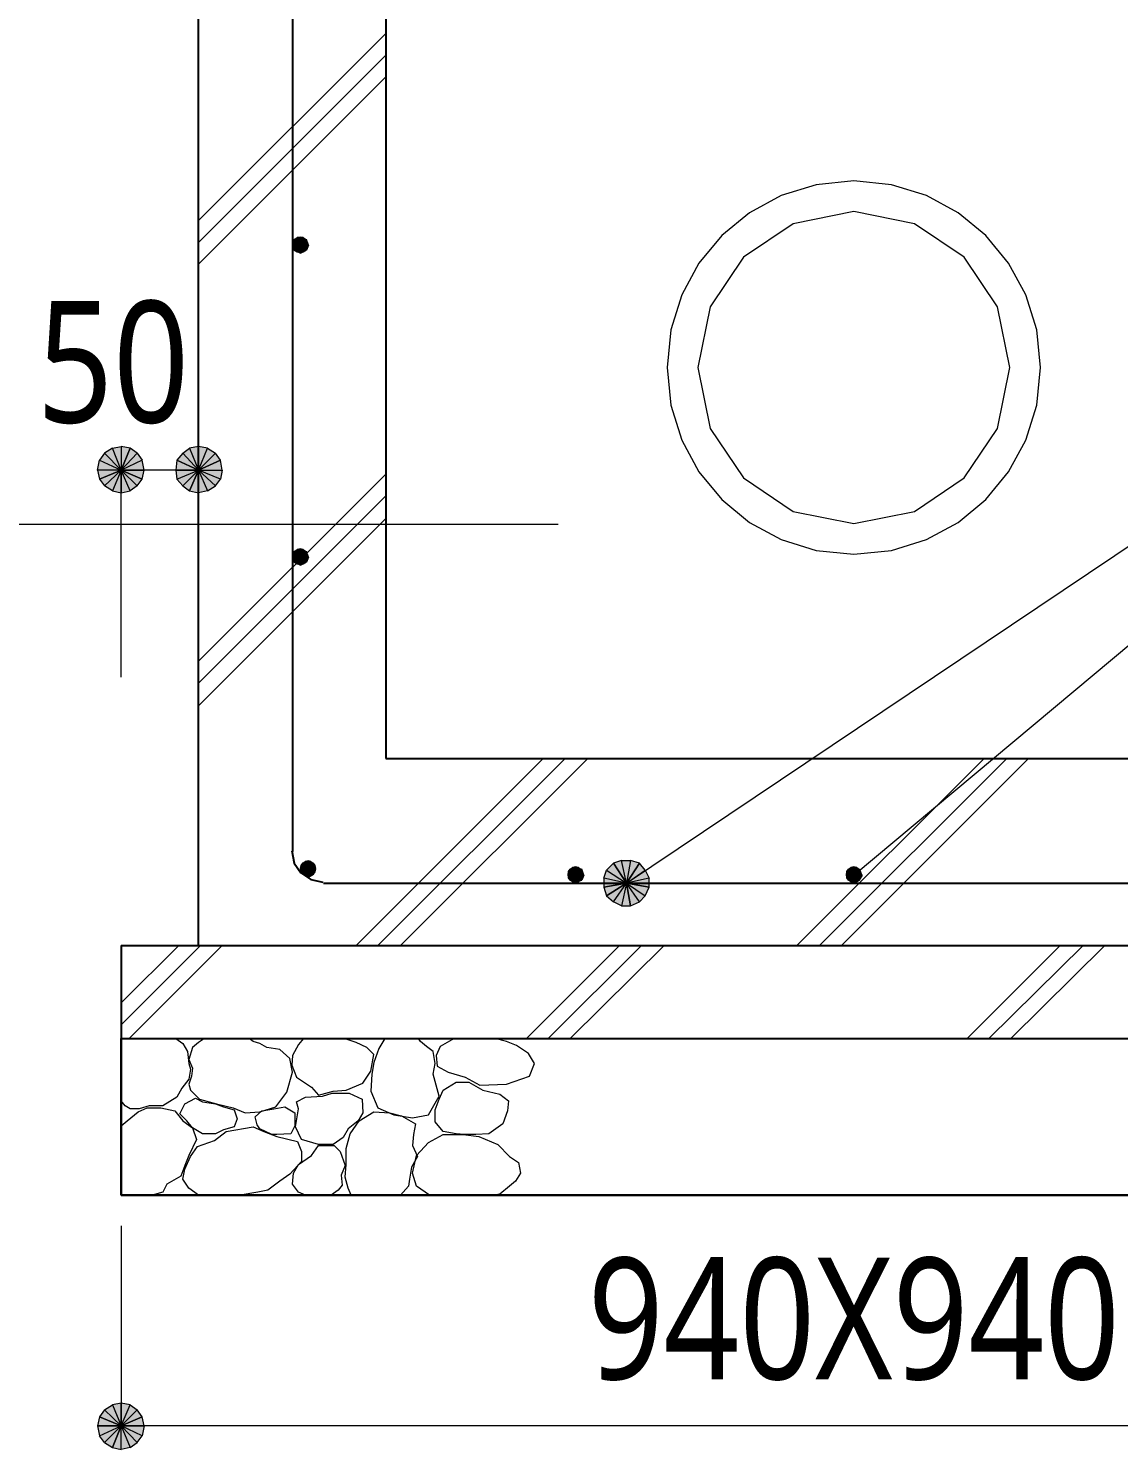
# Model space of a CAD drawing. Header units: millimetres. Extents: x 0 to 420, y 0 to 297.
# Drawn here: x 141.06 to 164.36, y 79.02 to 109.39 of the extents above; entities that cross this region are included whole.
import ezdxf
from ezdxf.enums import TextEntityAlignment as Align

# ---------------------------------------------------------------- set-up
doc = ezdxf.new("R2010")
doc.units = ezdxf.units.MM
doc.styles.add('kst32b', font='NotoSansJP-Variable.ttf')

msp = doc.modelspace()

# ---------------------------------------------------------------- hatches: boundary and pattern name
h = msp.add_hatch(color=7)
h.paths.add_polyline_path([(146.749, 104.881), (146.706, 104.754), (146.876, 104.754), (146.749, 104.881)])
h.paths.add_polyline_path([(146.706, 104.754), (146.876, 104.754), (146.749, 104.648), (146.706, 104.754)])
h.paths.add_polyline_path([(146.876, 104.754), (146.749, 104.648), (146.876, 104.584), (146.876, 104.754)])
h = msp.add_hatch(color=7)
h.paths.add_polyline_path([(147.045, 104.754), (147.003, 104.881), (146.876, 104.754), (147.045, 104.754)])
h.paths.add_polyline_path([(147.003, 104.881), (146.876, 104.754), (146.876, 104.923), (147.003, 104.881)])
h.paths.add_polyline_path([(146.876, 104.754), (146.876, 104.923), (146.749, 104.881), (146.876, 104.754)])
h = msp.add_hatch(color=7)
h.paths.add_polyline_path([(146.876, 104.584), (147.003, 104.648), (146.876, 104.754), (146.876, 104.584)])
h.paths.add_polyline_path([(147.003, 104.648), (146.876, 104.754), (147.045, 104.754), (147.003, 104.648)])
h = msp.add_hatch(color=7)
h.paths.add_polyline_path([(142.685, 100.309), (142.579, 100.161), (143.044, 99.949), (142.685, 100.309)])
h.paths.add_polyline_path([(142.579, 100.161), (143.044, 99.949), (142.536, 99.949), (142.579, 100.161)])
h.paths.add_polyline_path([(143.044, 99.949), (142.536, 99.949), (142.579, 99.759), (143.044, 99.949)])
h = msp.add_hatch(color=7)
h.paths.add_polyline_path([(143.235, 100.415), (143.044, 100.457), (143.044, 99.949), (143.235, 100.415)])
h.paths.add_polyline_path([(143.044, 100.457), (143.044, 99.949), (142.854, 100.415), (143.044, 100.457)])
h.paths.add_polyline_path([(143.044, 99.949), (142.854, 100.415), (142.685, 100.309), (143.044, 99.949)])
h = msp.add_hatch(color=7)
h.paths.add_polyline_path([(143.531, 99.949), (143.489, 100.161), (143.044, 99.949), (143.531, 99.949)])
h.paths.add_polyline_path([(143.489, 100.161), (143.044, 99.949), (143.383, 100.309), (143.489, 100.161)])
h.paths.add_polyline_path([(143.044, 99.949), (143.383, 100.309), (143.235, 100.415), (143.044, 99.949)])
h = msp.add_hatch(color=7)
h.paths.add_polyline_path([(144.695, 100.457), (144.505, 100.415), (144.695, 99.949), (144.695, 100.457)])
h.paths.add_polyline_path([(144.505, 100.415), (144.695, 99.949), (144.357, 100.309), (144.505, 100.415)])
h.paths.add_polyline_path([(144.695, 99.949), (144.357, 100.309), (144.23, 100.161), (144.695, 99.949)])
h = msp.add_hatch(color=7)
h.paths.add_polyline_path([(145.161, 100.161), (145.055, 100.309), (144.695, 99.949), (145.161, 100.161)])
h.paths.add_polyline_path([(145.055, 100.309), (144.695, 99.949), (144.886, 100.415), (145.055, 100.309)])
h.paths.add_polyline_path([(144.695, 99.949), (144.886, 100.415), (144.695, 100.457), (144.695, 99.949)])
h = msp.add_hatch(color=7)
h.paths.add_polyline_path([(142.579, 99.759), (142.685, 99.61), (143.044, 99.949), (142.579, 99.759)])
h.paths.add_polyline_path([(142.685, 99.61), (143.044, 99.949), (142.854, 99.504), (142.685, 99.61)])
h.paths.add_polyline_path([(143.044, 99.949), (142.854, 99.504), (143.044, 99.462), (143.044, 99.949)])
h = msp.add_hatch(color=7)
h.paths.add_polyline_path([(143.044, 99.462), (143.235, 99.504), (143.044, 99.949), (143.044, 99.462)])
h.paths.add_polyline_path([(143.235, 99.504), (143.044, 99.949), (143.383, 99.61), (143.235, 99.504)])
h.paths.add_polyline_path([(143.044, 99.949), (143.383, 99.61), (143.489, 99.759), (143.044, 99.949)])
for points in [[(143.489, 99.759), (143.531, 99.949), (143.044, 99.949), (143.489, 99.759)], [(144.23, 100.161), (144.209, 99.949), (144.695, 99.949), (144.23, 100.161)], [(153.353, 91.038), (153.416, 90.847), (153.839, 91.122), (153.353, 91.038)], [(142.579, 79.714), (142.536, 79.523), (143.044, 79.523), (142.579, 79.714)]]:
    msp.add_hatch(color=7).paths.add_polyline_path(points)
h = msp.add_hatch(color=7)
h.paths.add_polyline_path([(144.209, 99.949), (144.23, 99.759), (144.695, 99.949), (144.209, 99.949)])
h.paths.add_polyline_path([(144.23, 99.759), (144.695, 99.949), (144.357, 99.61), (144.23, 99.759)])
h.paths.add_polyline_path([(144.695, 99.949), (144.357, 99.61), (144.505, 99.504), (144.695, 99.949)])
h = msp.add_hatch(color=7)
h.paths.add_polyline_path([(144.505, 99.504), (144.695, 99.462), (144.695, 99.949), (144.505, 99.504)])
h.paths.add_polyline_path([(144.695, 99.462), (144.695, 99.949), (144.886, 99.504), (144.695, 99.462)])
h.paths.add_polyline_path([(144.695, 99.949), (144.886, 99.504), (145.055, 99.61), (144.695, 99.949)])
h = msp.add_hatch(color=7)
h.paths.add_polyline_path([(145.055, 99.61), (145.161, 99.759), (144.695, 99.949), (145.055, 99.61)])
h.paths.add_polyline_path([(145.161, 99.759), (144.695, 99.949), (145.203, 99.949), (145.161, 99.759)])
h.paths.add_polyline_path([(144.695, 99.949), (145.203, 99.949), (145.161, 100.161), (144.695, 99.949)])
h = msp.add_hatch(color=7)
h.paths.add_polyline_path([(146.749, 98.213), (146.706, 98.086), (146.876, 98.086), (146.749, 98.213)])
h.paths.add_polyline_path([(146.706, 98.086), (146.876, 98.086), (146.749, 97.98), (146.706, 98.086)])
h.paths.add_polyline_path([(146.876, 98.086), (146.749, 97.98), (146.876, 97.917), (146.876, 98.086)])
h = msp.add_hatch(color=7)
h.paths.add_polyline_path([(147.045, 98.086), (147.003, 98.213), (146.876, 98.086), (147.045, 98.086)])
h.paths.add_polyline_path([(147.003, 98.213), (146.876, 98.086), (146.876, 98.256), (147.003, 98.213)])
h.paths.add_polyline_path([(146.876, 98.086), (146.876, 98.256), (146.749, 98.213), (146.876, 98.086)])
h = msp.add_hatch(color=7)
h.paths.add_polyline_path([(146.876, 97.917), (147.003, 97.98), (146.876, 98.086), (146.876, 97.917)])
h.paths.add_polyline_path([(147.003, 97.98), (146.876, 98.086), (147.045, 98.086), (147.003, 97.98)])
h = msp.add_hatch(color=7)
h.paths.add_polyline_path([(146.918, 91.546), (146.876, 91.419), (147.045, 91.419), (146.918, 91.546)])
h.paths.add_polyline_path([(146.876, 91.419), (147.045, 91.419), (146.918, 91.313), (146.876, 91.419)])
h.paths.add_polyline_path([(147.045, 91.419), (146.918, 91.313), (147.045, 91.25), (147.045, 91.419)])
h = msp.add_hatch(color=7)
h.paths.add_polyline_path([(147.193, 91.419), (147.151, 91.546), (147.045, 91.419), (147.193, 91.419)])
h.paths.add_polyline_path([(147.151, 91.546), (147.045, 91.419), (147.045, 91.588), (147.151, 91.546)])
h.paths.add_polyline_path([(147.045, 91.419), (147.045, 91.588), (146.918, 91.546), (147.045, 91.419)])
h = msp.add_hatch(color=7)
h.paths.add_polyline_path([(152.929, 91.292), (152.887, 91.419), (152.76, 91.292), (152.929, 91.292)])
h.paths.add_polyline_path([(152.887, 91.419), (152.76, 91.292), (152.76, 91.461), (152.887, 91.419)])
h.paths.add_polyline_path([(152.76, 91.292), (152.76, 91.461), (152.654, 91.419), (152.76, 91.292)])
h = msp.add_hatch(color=7)
h.paths.add_polyline_path([(153.564, 91.546), (153.416, 91.398), (153.839, 91.122), (153.564, 91.546)])
h.paths.add_polyline_path([(153.416, 91.398), (153.839, 91.122), (153.353, 91.228), (153.416, 91.398)])
h.paths.add_polyline_path([(153.839, 91.122), (153.353, 91.228), (153.353, 91.038), (153.839, 91.122)])
h = msp.add_hatch(color=7)
h.paths.add_polyline_path([(154.115, 91.546), (153.924, 91.609), (153.839, 91.122), (154.115, 91.546)])
h.paths.add_polyline_path([(153.924, 91.609), (153.839, 91.122), (153.734, 91.609), (153.924, 91.609)])
h.paths.add_polyline_path([(153.839, 91.122), (153.734, 91.609), (153.564, 91.546), (153.839, 91.122)])
h = msp.add_hatch(color=7)
h.paths.add_polyline_path([(154.326, 91.038), (154.326, 91.228), (153.839, 91.122), (154.326, 91.038)])
h.paths.add_polyline_path([(154.326, 91.228), (153.839, 91.122), (154.242, 91.398), (154.326, 91.228)])
h.paths.add_polyline_path([(153.839, 91.122), (154.242, 91.398), (154.115, 91.546), (153.839, 91.122)])
h = msp.add_hatch(color=7)
h.paths.add_polyline_path([(158.877, 91.292), (158.813, 91.419), (158.708, 91.292), (158.877, 91.292)])
h.paths.add_polyline_path([(158.813, 91.419), (158.708, 91.292), (158.708, 91.461), (158.813, 91.419)])
h.paths.add_polyline_path([(158.708, 91.292), (158.708, 91.461), (158.581, 91.419), (158.708, 91.292)])
h = msp.add_hatch(color=7)
h.paths.add_polyline_path([(147.045, 91.25), (147.151, 91.313), (147.045, 91.419), (147.045, 91.25)])
h.paths.add_polyline_path([(147.151, 91.313), (147.045, 91.419), (147.193, 91.419), (147.151, 91.313)])
h = msp.add_hatch(color=7)
h.paths.add_polyline_path([(152.654, 91.419), (152.591, 91.292), (152.76, 91.292), (152.654, 91.419)])
h.paths.add_polyline_path([(152.591, 91.292), (152.76, 91.292), (152.654, 91.186), (152.591, 91.292)])
h.paths.add_polyline_path([(152.76, 91.292), (152.654, 91.186), (152.76, 91.144), (152.76, 91.292)])
h = msp.add_hatch(color=7)
h.paths.add_polyline_path([(152.76, 91.144), (152.887, 91.186), (152.76, 91.292), (152.76, 91.144)])
h.paths.add_polyline_path([(152.887, 91.186), (152.76, 91.292), (152.929, 91.292), (152.887, 91.186)])
h = msp.add_hatch(color=7)
h.paths.add_polyline_path([(158.581, 91.419), (158.538, 91.292), (158.708, 91.292), (158.581, 91.419)])
h.paths.add_polyline_path([(158.538, 91.292), (158.708, 91.292), (158.581, 91.186), (158.538, 91.292)])
h.paths.add_polyline_path([(158.708, 91.292), (158.581, 91.186), (158.708, 91.122), (158.708, 91.292)])
h = msp.add_hatch(color=7)
h.paths.add_polyline_path([(158.708, 91.122), (158.813, 91.186), (158.708, 91.292), (158.708, 91.122)])
h.paths.add_polyline_path([(158.813, 91.186), (158.708, 91.292), (158.877, 91.292), (158.813, 91.186)])
h = msp.add_hatch(color=7)
h.paths.add_polyline_path([(153.416, 90.847), (153.564, 90.72), (153.839, 91.122), (153.416, 90.847)])
h.paths.add_polyline_path([(153.564, 90.72), (153.839, 91.122), (153.734, 90.636), (153.564, 90.72)])
h.paths.add_polyline_path([(153.839, 91.122), (153.734, 90.636), (153.924, 90.636), (153.839, 91.122)])
h = msp.add_hatch(color=7)
h.paths.add_polyline_path([(153.924, 90.636), (154.115, 90.72), (153.839, 91.122), (153.924, 90.636)])
h.paths.add_polyline_path([(154.115, 90.72), (153.839, 91.122), (154.242, 90.847), (154.115, 90.72)])
h.paths.add_polyline_path([(153.839, 91.122), (154.242, 90.847), (154.326, 91.038), (153.839, 91.122)])
h = msp.add_hatch(color=7)
h.paths.add_polyline_path([(143.044, 80.01), (142.854, 79.968), (143.044, 79.523), (143.044, 80.01)])
h.paths.add_polyline_path([(142.854, 79.968), (143.044, 79.523), (142.685, 79.862), (142.854, 79.968)])
h.paths.add_polyline_path([(143.044, 79.523), (142.685, 79.862), (142.579, 79.714), (143.044, 79.523)])
h = msp.add_hatch(color=7)
h.paths.add_polyline_path([(143.489, 79.714), (143.383, 79.862), (143.044, 79.523), (143.489, 79.714)])
h.paths.add_polyline_path([(143.383, 79.862), (143.044, 79.523), (143.235, 79.968), (143.383, 79.862)])
h.paths.add_polyline_path([(143.044, 79.523), (143.235, 79.968), (143.044, 80.01), (143.044, 79.523)])
h = msp.add_hatch(color=7)
h.paths.add_polyline_path([(143.383, 79.163), (143.489, 79.312), (143.044, 79.523), (143.383, 79.163)])
h.paths.add_polyline_path([(143.489, 79.312), (143.044, 79.523), (143.531, 79.523), (143.489, 79.312)])
h.paths.add_polyline_path([(143.044, 79.523), (143.531, 79.523), (143.489, 79.714), (143.044, 79.523)])
h = msp.add_hatch(color=7)
h.paths.add_polyline_path([(142.536, 79.523), (142.579, 79.312), (143.044, 79.523), (142.536, 79.523)])
h.paths.add_polyline_path([(142.579, 79.312), (143.044, 79.523), (142.685, 79.163), (142.579, 79.312)])
h.paths.add_polyline_path([(143.044, 79.523), (142.685, 79.163), (142.854, 79.057), (143.044, 79.523)])
h = msp.add_hatch(color=7)
h.paths.add_polyline_path([(142.854, 79.057), (143.044, 79.015), (143.044, 79.523), (142.854, 79.057)])
h.paths.add_polyline_path([(143.044, 79.015), (143.044, 79.523), (143.235, 79.057), (143.044, 79.015)])
h.paths.add_polyline_path([(143.044, 79.523), (143.235, 79.057), (143.383, 79.163), (143.044, 79.523)])

# ---------------------------------------------------------------- linework, layer by layer
at = {"lineweight": 25}
for points in [[(144.695, 89.789), (144.695, 125.455), (148.696, 125.455), (148.696, 93.789)], [(146.706, 124.799), (146.706, 91.8)], [(148.696, 93.789), (168.698, 93.789)], [(146.685, 91.81), (146.737, 91.551), (146.88, 91.339), (147.092, 91.196), (147.352, 91.144)], [(147.362, 91.122), (170.032, 91.122)], [(143.044, 89.789), (174.371, 89.789)], [(143.044, 89.789), (143.044, 87.799), (174.371, 87.799), (174.371, 89.789)]]:
    msp.add_lwpolyline(points, dxfattribs=at)
at = {"lineweight": 13}
for points in [[(144.695, 105.283), (148.696, 109.284)], [(144.695, 104.817), (148.696, 108.818)], [(144.695, 104.352), (148.696, 108.352)], [(153.839, 91.122), (177.44, 106.955), (158.708, 91.292)], [(143.044, 95.525), (143.044, 99.97)], [(144.695, 99.949), (143.044, 99.949)], [(144.695, 95.864), (148.696, 99.864)], [(144.695, 95.398), (148.696, 99.399)], [(152.379, 98.785), (133.033, 98.785)], [(144.695, 94.911), (148.696, 98.912)], [(148.061, 89.789), (152.061, 93.789)], [(148.527, 89.789), (152.527, 93.789)], [(149.013, 89.789), (153.014, 93.789)], [(157.48, 89.789), (161.48, 93.789)], [(157.967, 89.789), (161.967, 93.789)], [(158.433, 89.789), (162.433, 93.789)], [(143.044, 88.561), (144.272, 89.789)], [(144.738, 89.789), (143.044, 88.096)], [(143.214, 87.799), (145.203, 89.789)], [(151.702, 87.799), (153.691, 89.789)], [(152.167, 87.799), (154.157, 89.789)], [(152.633, 87.799), (154.644, 89.789)], [(161.121, 87.799), (163.11, 89.789)], [(161.586, 87.799), (163.597, 89.789)], [(162.052, 87.799), (164.063, 89.789)], [(144.209, 87.799), (144.357, 87.694), (144.462, 87.524), (144.484, 87.27), (144.526, 87.143), (144.484, 86.931), (144.336, 86.741), (144.23, 86.55), (143.933, 86.36), (143.637, 86.36), (143.425, 86.296), (143.235, 86.296), (143.129, 86.36), (143.044, 86.466)], [(144.822, 87.799), (144.695, 87.715), (144.568, 87.609), (144.484, 87.355), (144.568, 87.164), (144.547, 86.995), (144.484, 86.826), (144.526, 86.699), (144.717, 86.508), (145.076, 86.402), (145.436, 86.318), (145.69, 86.212), (146.008, 86.233), (146.346, 86.339), (146.579, 86.656), (146.706, 87.08), (146.643, 87.376), (146.431, 87.566), (146.156, 87.609), (146.008, 87.694), (145.86, 87.736), (145.775, 87.799)], [(146.939, 87.799), (146.833, 87.672), (146.706, 87.439), (146.685, 87.228), (146.791, 86.974), (147.108, 86.762), (147.257, 86.593), (147.574, 86.678), (147.849, 86.699), (148.209, 86.847), (148.378, 87.101), (148.442, 87.461), (148.294, 87.609), (148.061, 87.715), (147.807, 87.799)], [(148.675, 87.799), (148.548, 87.588), (148.442, 87.291), (148.4, 87.037), (148.378, 86.678), (148.527, 86.318), (148.865, 86.17), (149.267, 86.106), (149.606, 86.17), (149.839, 86.572), (149.712, 87.037), (149.754, 87.27), (149.712, 87.524), (149.564, 87.63), (149.437, 87.736), (149.394, 87.799)], [(150.156, 87.799), (149.86, 87.63), (149.775, 87.439), (149.796, 87.207), (150.029, 87.08), (150.389, 86.974), (150.707, 86.804), (151.278, 86.826), (151.765, 86.995), (151.871, 87.27), (151.744, 87.482), (151.49, 87.651), (151.278, 87.736), (151.024, 87.799)], [(143.044, 85.937), (143.171, 86.043), (143.404, 86.233), (143.595, 86.318), (143.891, 86.318), (144.187, 86.254), (144.357, 86.043), (144.568, 85.894), (144.653, 85.64), (144.484, 85.302), (144.399, 85.09), (144.314, 84.857), (144.018, 84.688), (143.933, 84.519), (143.701, 84.455)], [(147.955, 84.455), (147.892, 84.603), (147.828, 84.836), (147.849, 85.111), (147.849, 85.45), (147.934, 85.767), (148.124, 86.043), (148.442, 86.233), (148.78, 86.212), (149.035, 86.148), (149.331, 85.979), (149.288, 85.746), (149.267, 85.513), (149.373, 85.28), (149.246, 85.048), (149.204, 84.794), (149.183, 84.646), (149.013, 84.455)], [(144.695, 84.455), (144.484, 84.603), (144.357, 84.794), (144.399, 85.005), (144.526, 85.28), (144.674, 85.492), (145.034, 85.619), (145.288, 85.81), (145.86, 85.915), (146.092, 85.81), (146.368, 85.704), (146.812, 85.598), (146.897, 85.386), (146.897, 85.175), (146.643, 84.899), (146.431, 84.751), (146.177, 84.561), (145.965, 84.519), (145.584, 84.455)], [(149.627, 84.455), (149.352, 84.646), (149.267, 84.921), (149.352, 85.302), (149.606, 85.577), (149.924, 85.746), (150.347, 85.746), (150.686, 85.704), (151.088, 85.534), (151.342, 85.28), (151.532, 85.154), (151.575, 84.921), (151.469, 84.751), (151.342, 84.646), (151.13, 84.476), (151.003, 84.455)], [(146.981, 84.455), (146.833, 84.519), (146.706, 84.688), (146.727, 84.921), (146.833, 85.111), (147.108, 85.302), (147.257, 85.513), (147.595, 85.513), (147.722, 85.386), (147.828, 85.09), (147.743, 84.878), (147.765, 84.667), (147.68, 84.561), (147.532, 84.455)], [(143.044, 83.799), (143.044, 79.523)], [(174.371, 83.799), (174.371, 79.523), (143.044, 79.523)]]:
    msp.add_lwpolyline(points, dxfattribs=at)
for points in [[(162.687, 102.14), (162.606, 102.944), (162.373, 103.693), (162.006, 104.371), (161.518, 104.961), (160.928, 105.448), (160.25, 105.816), (159.501, 106.049), (158.697, 106.13), (157.893, 106.049), (157.144, 105.816), (156.466, 105.448), (155.876, 104.961), (155.389, 104.371), (155.021, 103.693), (154.788, 102.944), (154.707, 102.14), (154.788, 101.336), (155.021, 100.587), (155.389, 99.909), (155.876, 99.318), (156.466, 98.831), (157.144, 98.463), (157.893, 98.231), (158.697, 98.15), (159.501, 98.231), (160.25, 98.463), (160.928, 98.831), (161.518, 99.318), (162.006, 99.909), (162.373, 100.587), (162.606, 101.336)], [(162.031, 102.14), (161.769, 103.437), (161.054, 104.497), (159.995, 105.212), (158.697, 105.473), (157.399, 105.212), (156.34, 104.497), (155.625, 103.437), (155.363, 102.14), (155.625, 100.842), (156.34, 99.782), (157.399, 99.068), (158.697, 98.806), (159.995, 99.068), (161.054, 99.782), (161.769, 100.842)], [(147.574, 85.534), (147.257, 85.534), (146.897, 85.64), (146.77, 85.915), (146.833, 86.296), (146.791, 86.445), (146.981, 86.55), (147.341, 86.572), (147.553, 86.635), (147.913, 86.635), (148.188, 86.508), (148.209, 86.212), (148.103, 86.043), (147.892, 85.873), (147.786, 85.683)], [(150.199, 85.767), (149.924, 85.81), (149.754, 86.021), (149.754, 86.275), (149.839, 86.508), (149.924, 86.699), (150.199, 86.868), (150.474, 86.868), (150.77, 86.699), (151.13, 86.614), (151.321, 86.466), (151.299, 86.254), (151.194, 85.979), (150.897, 85.767), (150.622, 85.746), (150.368, 85.746)], [(145.225, 85.852), (145.055, 85.767), (144.78, 85.767), (144.568, 85.894), (144.441, 86.043), (144.293, 86.191), (144.399, 86.402), (144.632, 86.529), (144.78, 86.445), (145.055, 86.402), (145.225, 86.339), (145.457, 86.275), (145.521, 86.085), (145.457, 85.915)], [(146.262, 85.746), (146.008, 85.873), (145.944, 85.958), (145.902, 86.127), (146.05, 86.254), (146.304, 86.296), (146.537, 86.339), (146.749, 86.212), (146.749, 85.937), (146.664, 85.767), (146.368, 85.746)]]:
    msp.add_lwpolyline(points, close=True, dxfattribs=at)
at = {"lineweight": 25}
for points in [[(147.024, 104.764), (147.011, 104.826), (146.977, 104.877), (146.927, 104.911), (146.865, 104.923), (146.803, 104.911), (146.753, 104.877), (146.719, 104.826), (146.706, 104.764), (146.719, 104.703), (146.753, 104.652), (146.803, 104.618), (146.865, 104.606), (146.927, 104.618), (146.977, 104.652), (147.011, 104.703)], [(147.024, 98.097), (147.011, 98.159), (146.977, 98.209), (146.927, 98.243), (146.865, 98.256), (146.803, 98.243), (146.753, 98.209), (146.719, 98.159), (146.706, 98.097), (146.719, 98.035), (146.753, 97.985), (146.803, 97.951), (146.865, 97.938), (146.927, 97.951), (146.977, 97.985), (147.011, 98.035)], [(147.193, 91.429), (147.181, 91.491), (147.147, 91.542), (147.096, 91.576), (147.034, 91.588), (146.972, 91.576), (146.922, 91.542), (146.888, 91.491), (146.876, 91.429), (146.888, 91.368), (146.922, 91.317), (146.972, 91.283), (147.034, 91.271), (147.096, 91.283), (147.147, 91.317), (147.181, 91.368)], [(152.908, 91.302), (152.896, 91.364), (152.862, 91.415), (152.811, 91.449), (152.749, 91.461), (152.687, 91.449), (152.637, 91.415), (152.603, 91.364), (152.59, 91.302), (152.603, 91.241), (152.637, 91.19), (152.687, 91.156), (152.749, 91.144), (152.811, 91.156), (152.862, 91.19), (152.896, 91.241)], [(158.856, 91.302), (158.843, 91.364), (158.809, 91.415), (158.759, 91.449), (158.697, 91.461), (158.635, 91.449), (158.585, 91.415), (158.551, 91.364), (158.538, 91.302), (158.551, 91.241), (158.585, 91.19), (158.635, 91.156), (158.697, 91.144), (158.759, 91.156), (158.809, 91.19), (158.843, 91.241)]]:
    msp.add_lwpolyline(points, close=True, dxfattribs=at)
at = {"lineweight": 0}
for points in [[(146.749, 104.881), (146.706, 104.754), (146.876, 104.754)], [(146.876, 104.754), (146.876, 104.923), (146.749, 104.881)], [(147.003, 104.881), (146.876, 104.754), (146.876, 104.923)], [(147.045, 104.754), (147.003, 104.881), (146.876, 104.754)], [(146.706, 104.754), (146.876, 104.754), (146.749, 104.648)], [(146.876, 104.754), (146.749, 104.648), (146.876, 104.584)], [(146.876, 104.584), (147.003, 104.648), (146.876, 104.754)], [(147.003, 104.648), (146.876, 104.754), (147.045, 104.754)], [(142.685, 100.309), (142.579, 100.161), (143.044, 99.949)], [(143.044, 99.949), (142.854, 100.415), (142.685, 100.309)], [(143.044, 100.457), (143.044, 99.949), (142.854, 100.415)], [(143.235, 100.415), (143.044, 100.457), (143.044, 99.949)], [(143.044, 99.949), (143.383, 100.309), (143.235, 100.415)], [(143.489, 100.161), (143.044, 99.949), (143.383, 100.309)], [(144.695, 99.949), (144.357, 100.309), (144.23, 100.161)], [(144.505, 100.415), (144.695, 99.949), (144.357, 100.309)], [(144.695, 100.457), (144.505, 100.415), (144.695, 99.949)], [(144.695, 99.949), (144.886, 100.415), (144.695, 100.457)], [(145.055, 100.309), (144.695, 99.949), (144.886, 100.415)], [(145.161, 100.161), (145.055, 100.309), (144.695, 99.949)], [(142.579, 100.161), (143.044, 99.949), (142.536, 99.949)], [(143.044, 99.949), (142.536, 99.949), (142.579, 99.759)], [(142.579, 99.759), (142.685, 99.61), (143.044, 99.949)], [(142.685, 99.61), (143.044, 99.949), (142.854, 99.504)], [(143.044, 99.949), (142.854, 99.504), (143.044, 99.462)], [(143.531, 99.949), (143.489, 100.161), (143.044, 99.949)], [(143.044, 99.462), (143.235, 99.504), (143.044, 99.949)], [(143.235, 99.504), (143.044, 99.949), (143.383, 99.61)], [(143.044, 99.949), (143.383, 99.61), (143.489, 99.759)], [(143.489, 99.759), (143.531, 99.949), (143.044, 99.949)], [(144.23, 100.161), (144.209, 99.949), (144.695, 99.949)], [(144.209, 99.949), (144.23, 99.759), (144.695, 99.949)], [(144.23, 99.759), (144.695, 99.949), (144.357, 99.61)], [(144.695, 99.949), (144.357, 99.61), (144.505, 99.504)], [(144.505, 99.504), (144.695, 99.462), (144.695, 99.949)], [(144.695, 99.949), (145.203, 99.949), (145.161, 100.161)], [(144.695, 99.462), (144.695, 99.949), (144.886, 99.504)], [(144.695, 99.949), (144.886, 99.504), (145.055, 99.61)], [(145.055, 99.61), (145.161, 99.759), (144.695, 99.949)], [(145.161, 99.759), (144.695, 99.949), (145.203, 99.949)], [(146.749, 98.213), (146.706, 98.086), (146.876, 98.086)], [(146.876, 98.086), (146.876, 98.256), (146.749, 98.213)], [(147.003, 98.213), (146.876, 98.086), (146.876, 98.256)], [(147.045, 98.086), (147.003, 98.213), (146.876, 98.086)], [(146.706, 98.086), (146.876, 98.086), (146.749, 97.98)], [(146.876, 98.086), (146.749, 97.98), (146.876, 97.917)], [(146.876, 97.917), (147.003, 97.98), (146.876, 98.086)], [(147.003, 97.98), (146.876, 98.086), (147.045, 98.086)], [(146.918, 91.546), (146.876, 91.419), (147.045, 91.419)], [(147.045, 91.419), (147.045, 91.588), (146.918, 91.546)], [(147.151, 91.546), (147.045, 91.419), (147.045, 91.588)], [(147.193, 91.419), (147.151, 91.546), (147.045, 91.419)], [(152.76, 91.292), (152.76, 91.461), (152.654, 91.419)], [(152.887, 91.419), (152.76, 91.292), (152.76, 91.461)], [(153.564, 91.546), (153.416, 91.398), (153.839, 91.122)], [(153.839, 91.122), (153.734, 91.609), (153.564, 91.546)], [(153.924, 91.609), (153.839, 91.122), (153.734, 91.609)], [(154.115, 91.546), (153.924, 91.609), (153.839, 91.122)], [(153.839, 91.122), (154.242, 91.398), (154.115, 91.546)], [(158.708, 91.292), (158.708, 91.461), (158.581, 91.419)], [(158.813, 91.419), (158.708, 91.292), (158.708, 91.461)], [(146.876, 91.419), (147.045, 91.419), (146.918, 91.313)], [(147.045, 91.419), (146.918, 91.313), (147.045, 91.25)], [(147.045, 91.25), (147.151, 91.313), (147.045, 91.419)], [(147.151, 91.313), (147.045, 91.419), (147.193, 91.419)], [(152.654, 91.419), (152.591, 91.292), (152.76, 91.292)], [(152.591, 91.292), (152.76, 91.292), (152.654, 91.186)], [(152.76, 91.292), (152.654, 91.186), (152.76, 91.144)], [(152.929, 91.292), (152.887, 91.419), (152.76, 91.292)], [(152.76, 91.144), (152.887, 91.186), (152.76, 91.292)], [(152.887, 91.186), (152.76, 91.292), (152.929, 91.292)], [(153.416, 91.398), (153.839, 91.122), (153.353, 91.228)], [(153.839, 91.122), (153.353, 91.228), (153.353, 91.038)], [(154.326, 91.228), (153.839, 91.122), (154.242, 91.398)], [(154.326, 91.038), (154.326, 91.228), (153.839, 91.122)], [(158.581, 91.419), (158.538, 91.292), (158.708, 91.292)], [(158.538, 91.292), (158.708, 91.292), (158.581, 91.186)], [(158.708, 91.292), (158.581, 91.186), (158.708, 91.122)], [(158.877, 91.292), (158.813, 91.419), (158.708, 91.292)], [(158.708, 91.122), (158.813, 91.186), (158.708, 91.292)], [(158.813, 91.186), (158.708, 91.292), (158.877, 91.292)], [(153.353, 91.038), (153.416, 90.847), (153.839, 91.122)], [(153.416, 90.847), (153.564, 90.72), (153.839, 91.122)], [(153.564, 90.72), (153.839, 91.122), (153.734, 90.636)], [(153.839, 91.122), (153.734, 90.636), (153.924, 90.636)], [(153.924, 90.636), (154.115, 90.72), (153.839, 91.122)], [(154.115, 90.72), (153.839, 91.122), (154.242, 90.847)], [(153.839, 91.122), (154.242, 90.847), (154.326, 91.038)], [(142.854, 79.968), (143.044, 79.523), (142.685, 79.862)], [(143.044, 80.01), (142.854, 79.968), (143.044, 79.523)], [(143.044, 79.523), (143.235, 79.968), (143.044, 80.01)], [(143.383, 79.862), (143.044, 79.523), (143.235, 79.968)], [(142.579, 79.714), (142.536, 79.523), (143.044, 79.523)], [(143.044, 79.523), (142.685, 79.862), (142.579, 79.714)], [(143.489, 79.714), (143.383, 79.862), (143.044, 79.523)], [(143.044, 79.523), (143.531, 79.523), (143.489, 79.714)], [(142.536, 79.523), (142.579, 79.312), (143.044, 79.523)], [(142.579, 79.312), (143.044, 79.523), (142.685, 79.163)], [(143.044, 79.523), (142.685, 79.163), (142.854, 79.057)], [(142.854, 79.057), (143.044, 79.015), (143.044, 79.523)], [(143.044, 79.015), (143.044, 79.523), (143.235, 79.057)], [(143.044, 79.523), (143.235, 79.057), (143.383, 79.163)], [(143.383, 79.163), (143.489, 79.312), (143.044, 79.523)], [(143.489, 79.312), (143.044, 79.523), (143.531, 79.523)]]:
    msp.add_lwpolyline(points, close=True, dxfattribs=at)
at = {"lineweight": 30}
msp.add_lwpolyline([(143.044, 87.799), (143.044, 84.455), (174.371, 84.455), (174.371, 87.799)], dxfattribs=at)

# ---------------------------------------------------------------- texts
at = {"style": 'kst32b'}
for s, p, p2 in [('50', (141.245, 100.965), (144.494, 100.965)), ('940X940', (153.014, 80.518), (164.384, 80.518))]:
    msp.add_text(s, height=2.5989, dxfattribs=at).set_placement(p, p2, align=Align.FIT)

doc.saveas('drawing.dxf')
